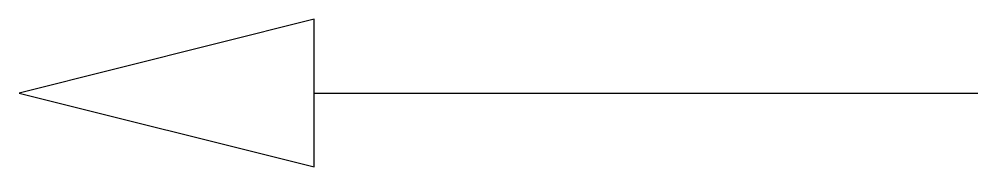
# Model space of a CAD drawing. Header units: millimetres. Extents: x 1155.97 to 1156.97, y -1496.19 to -1496.04.
import ezdxf

# ---------------------------------------------------------------- set-up
doc = ezdxf.new("R2010")
doc.units = ezdxf.units.MM
doc.layers.add('Símbolos_Gráficos', color=1, linetype='Continuous')

msp = doc.modelspace()

# ---------------------------------------------------------------- linework, layer by layer
at = {"layer": 'Símbolos_Gráficos', "color": 2}
for p, q in [((1156.2801, -1496.0404), (1155.9724, -1496.1174)), ((1156.2801, -1496.1943), (1156.2801, -1496.0404)), ((1156.2801, -1496.0404), (1156.2801, -1496.0404)), ((1156.2801, -1496.0404), (1156.2801, -1496.0404)), ((1155.9724, -1496.1174), (1156.2801, -1496.1943)), ((1156.2801, -1496.1174), (1156.9724, -1496.1174))]:
    msp.add_line(p, q, dxfattribs=at)

doc.saveas('drawing.dxf')
